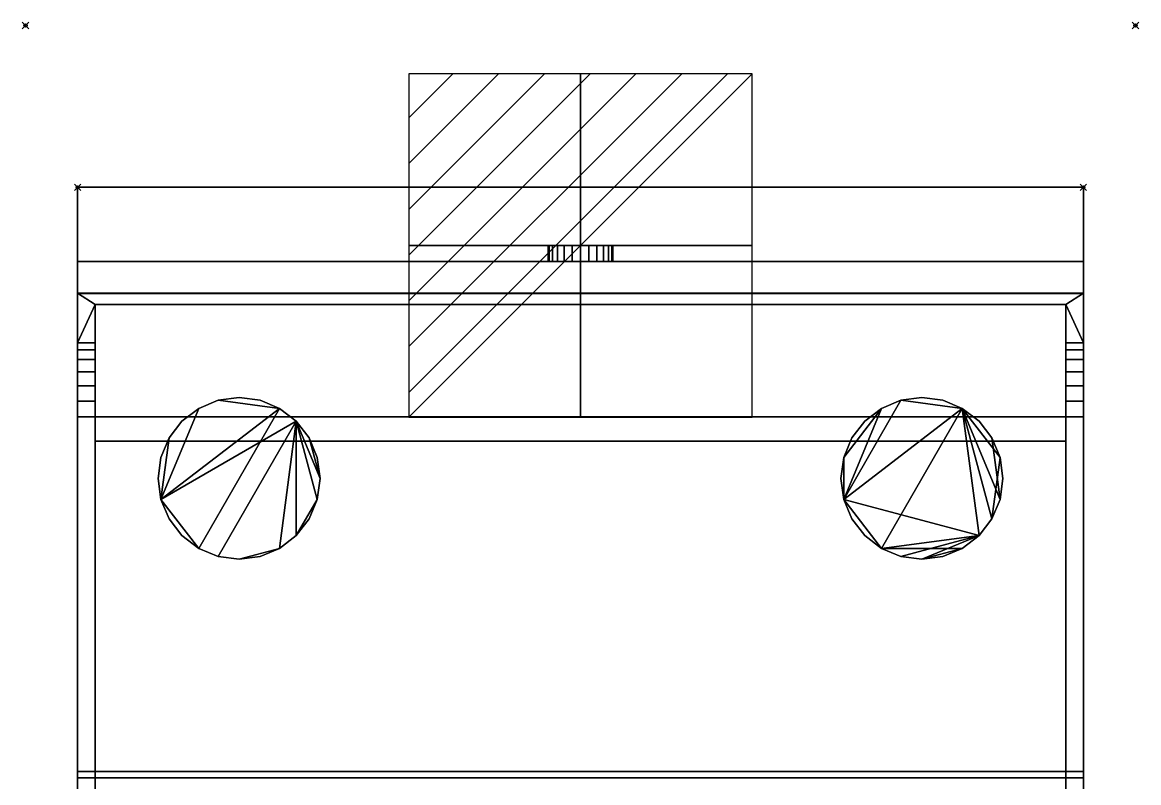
# Model space of a CAD drawing. Extents: x -1 to 344, y -669 to 1.
# Drawn here: x -1 to 344, y -234 to 1 of the extents above; entities that cross this region are included whole.
import ezdxf

# ---------------------------------------------------------------- set-up
doc = ezdxf.new("R2010")
doc.units = 0
doc.header["$PDMODE"] = 35
for name, color, linetype in [('IQ_200_2D', 1, 'Continuous'), ('IQ_200_3D', 1, 'Continuous'), ('IQ_204_2D', 7, 'Continuous'), ('IQ_BLACK_3D', 250, 'Continuous'), ('IQ_CON_ELECTRICITY_INT', 7, 'Continuous'), ('IQ_INS_3D', 3, 'Continuous')]:
    doc.layers.add(name, color=color, linetype=linetype)

# ---------------------------------------------------------------- blocks, each defined once
blk = doc.blocks.new('*X3')
at = {"color": 0}
for p, q in [((286.774344, 2204.447934), (296.618251, 2214.291842)), ((286.774344, 2205.862148), (295.204037, 2214.291842)), ((286.774344, 2207.276361), (293.789824, 2214.291842)), ((286.774344, 2208.690575), (292.37561, 2214.291842)), ((286.774344, 2210.104788), (290.961397, 2214.291842)), ((286.774344, 2211.519002), (289.547183, 2214.291842)), ((286.774344, 2212.933216), (288.13297, 2214.291842))]:
    blk.add_line(p, q, dxfattribs=at)
blk = doc.blocks.new('ELECTRICITY')
for p, q in [((2.121, 2.121), (-2.121, 2.121)), ((-2.121, 2.121), (-2.121, -2.121)), ((-2.121, -2.121), (2.121, 2.121)), ((2.121, -2.121), (2.121, 2.121)), ((-2.121, -2.121), (2.121, -2.121))]:
    blk.add_line(p, q)
at = {"extrusion": (-1, 0, 0)}
for p, q in [((0, -2.121, 2.121), (0, 2.121, 2.121)), ((0, 2.121, -2.121), (0, -2.121, -2.121)), ((0, 2.121, 2.121), (0, 2.121, -2.121)), ((0, 2.121, -2.121), (0, -2.121, 2.121)), ((0, -2.121, -2.121), (0, -2.121, 2.121))]:
    blk.add_line(p, q, dxfattribs=at)
at = {"extrusion": (0, -1, 0)}
for p, q in [((2.121, 0, 2.121), (-2.121, 0, 2.121)), ((-2.121, 0, -2.121), (2.121, 0, -2.121)), ((-2.121, 0, 2.121), (-2.121, 0, -2.121)), ((-2.121, 0, -2.121), (2.121, 0, 2.121)), ((2.121, 0, -2.121), (2.121, 0, 2.121))]:
    blk.add_line(p, q, dxfattribs=at)
at = {"xscale": 0.4000000000000909, "yscale": 0.4000000000000909, "zscale": 0.4000000000000909}
blk.add_blockref('*X3', (-116.831, -883.595), dxfattribs=at)
at = {"extrusion": (-1, 0, 0), "xscale": 0.3999999999999773, "yscale": 0.3999999999999773, "zscale": 0.3999999999999773}
blk.add_blockref('*X3', (-116.831, -883.595), dxfattribs=at)
at = {"extrusion": (0, -1, 0), "xscale": 0.4000000000000909, "yscale": 0.4000000000000909, "zscale": 0.4000000000000909}
blk.add_blockref('*X3', (-116.831, -883.595), dxfattribs=at)

msp = doc.modelspace()

# ---------------------------------------------------------------- linework, layer by layer
at = {"layer": 'IQ_200_2D', "transparency": 33554582}
for p, q in [((16.1, -50), (16.1, -576.82)), ((16.1, -50), (326.9, -50)), ((326.9, -576.82), (326.9, -50))]:
    msp.add_line(p, q, dxfattribs=at)
at = {"layer": 'IQ_204_2D', "transparency": 33554582}
for p, q in [((16.1, -82.86), (326.9, -82.86)), ((21.5, -86.25), (321.5, -86.25)), ((21.5, -86.25), (21.5, -576.82)), ((321.5, -576.82), (321.5, -86.25)), ((21.5, -120.92), (321.5, -120.92)), ((321.5, -128.51), (21.5, -128.51))]:
    msp.add_line(p, q, dxfattribs=at)
at = {"layer": 'IQ_INS_3D', "transparency": 33554582}
for p in [(0, 0), (343, 0), (16.1, -50), (326.9, -50)]:
    msp.add_point(p, dxfattribs=at)

# ---------------------------------------------------------------- block references
at = {"layer": 'IQ_CON_ELECTRICITY_INT', "xscale": 25, "yscale": 25, "zscale": 25}
msp.add_blockref('ELECTRICITY', (171.5, -67.98), dxfattribs=at)

# ---------------------------------------------------------------- meshes
at = {"layer": 'IQ_200_3D', "transparency": 33554582}
mesh = msp.add_polyface(dxfattribs=at)
corners = [(16.1, -82.83, 1350.2), (16.1, -49.98, 1038.43), (16.1, -232.48, 924.5), (16.1, -445.29, 997.68), (16.1, -445.29, 1225.6)]
mesh.append_faces([[corners[k] for k in face] for face in [(1, 4, 0)]], dxfattribs={"vtx0": -1})
mesh.append_faces([[corners[k] for k in face] for face in [(2, 3, 4, 1)]], dxfattribs={"vtx2": -1})
mesh = msp.add_polyface(dxfattribs=at)
corners = [(326.9, -49.98, 1038.43), (16.1, -49.98, 1038.43), (16.1, -82.83, 1350.2), (326.9, -82.83, 1350.2)]
mesh.append_faces([[corners[k] for k in face] for face in [(0, 1, 2, 3)]])
mesh = msp.add_polyface(dxfattribs=at)
corners = [(326.9, -232.48, 924.5), (16.1, -232.48, 924.5), (16.1, -49.98, 1038.43), (326.9, -49.98, 1038.43)]
mesh.append_faces([[corners[k] for k in face] for face in [(0, 1, 2, 3)]])
mesh = msp.add_polyface(dxfattribs=at)
corners = [(326.9, -82.83, 1350.2), (326.9, -445.29, 1225.6), (326.9, -445.29, 997.68), (326.9, -232.48, 924.5), (326.9, -49.98, 1038.43)]
mesh.append_faces([[corners[k] for k in face] for face in [(4, 0, 1)]], dxfattribs={"vtx2": -1})
mesh.append_faces([[corners[k] for k in face] for face in [(1, 2, 3, 4)]], dxfattribs={"vtx3": -1})
mesh = msp.add_polyface(dxfattribs=at)
corners = [(171.5, -67.98, 950), (168.91, -67.98, 950.34), (166.5, -67.98, 951.34), (164.43, -67.98, 952.93), (162.84, -67.98, 955), (161.84, -67.98, 957.41), (161.5, -67.98, 960), (161.84, -67.98, 962.59), (162.84, -67.98, 965), (164.43, -67.98, 967.07), (166.5, -67.98, 968.66), (168.91, -67.98, 969.66), (171.5, -67.98, 970), (174.09, -67.98, 969.66), (176.5, -67.98, 968.66), (178.57, -67.98, 967.07), (180.16, -67.98, 965), (181.16, -67.98, 962.59), (181.5, -67.98, 960), (181.16, -67.98, 957.41), (180.16, -67.98, 955), (178.57, -67.98, 952.93), (176.5, -67.98, 951.34), (174.09, -67.98, 950.34)]
mesh.append_faces([[corners[k] for k in face] for face in [(4, 2, 3), (23, 21, 22)]], dxfattribs={"vtx0": -1})
mesh.append_faces([[corners[k] for k in face] for face in [(16, 9, 14, 15)]], dxfattribs={"vtx0": -1, "vtx1": -1})
mesh.append_faces([[corners[k] for k in face] for face in [(9, 21, 2, 6)]], dxfattribs={"vtx0": -1, "vtx1": -1, "vtx2": -1, "vtx3": -1})
mesh.append_faces([[corners[k] for k in face] for face in [(9, 12, 13, 14)]], dxfattribs={"vtx0": -1, "vtx3": -1})
mesh.append_faces([[corners[k] for k in face] for face in [(11, 12, 9, 10), (19, 20, 18)]], dxfattribs={"vtx1": -1})
mesh.append_faces([[corners[k] for k in face] for face in [(1, 2, 21, 23), (16, 17, 21, 9)]], dxfattribs={"vtx1": -1, "vtx2": -1, "vtx3": -1})
mesh.append_faces([[corners[k] for k in face] for face in [(17, 18, 20, 21)]], dxfattribs={"vtx1": -1, "vtx3": -1})
mesh.append_faces([[corners[k] for k in face] for face in [(7, 8, 9, 6), (23, 0, 1)]], dxfattribs={"vtx2": -1})
mesh.append_faces([[corners[k] for k in face] for face in [(4, 5, 6, 2)]], dxfattribs={"vtx2": -1, "vtx3": -1})
mesh = msp.add_polyface(dxfattribs=at)
corners = [(171.5, -67.98, 970), (168.91, -67.98, 969.66), (166.5, -67.98, 968.66), (164.43, -67.98, 967.07), (162.84, -67.98, 965), (161.84, -67.98, 962.59), (161.5, -67.98, 960), (161.84, -67.98, 957.41), (162.84, -67.98, 955), (164.43, -67.98, 952.93), (166.5, -67.98, 951.34), (168.91, -67.98, 950.34), (171.5, -67.98, 950), (171.5, -72.9, 950), (168.91, -72.9, 950.34), (166.5, -72.9, 951.34), (164.43, -72.9, 952.93), (162.84, -72.9, 955), (161.84, -72.9, 957.41), (161.5, -72.9, 960), (161.84, -72.9, 962.59), (162.84, -72.9, 965), (164.43, -72.9, 967.07), (166.5, -72.9, 968.66), (168.91, -72.9, 969.66), (171.5, -72.9, 970)]
mesh.append_faces([[corners[k] for k in face] for face in [(13, 14, 11, 12), (0, 1, 24, 25)]], dxfattribs={"vtx1": -1})
mesh.append_faces([[corners[k] for k in face] for face in [(14, 15, 10, 11), (16, 17, 8, 9), (15, 16, 9, 10), (17, 18, 7, 8), (6, 7, 18, 19), (19, 20, 5, 6), (20, 21, 4, 5), (22, 23, 2, 3), (21, 22, 3, 4), (23, 24, 1, 2)]], dxfattribs={"vtx1": -1, "vtx3": -1})
mesh = msp.add_polyface(dxfattribs=at)
corners = [(171.5, -67.98, 950), (174.09, -67.98, 950.34), (176.5, -67.98, 951.34), (178.57, -67.98, 952.93), (180.16, -67.98, 955), (181.16, -67.98, 957.41), (181.5, -67.98, 960), (181.16, -67.98, 962.59), (180.16, -67.98, 965), (178.57, -67.98, 967.07), (176.5, -67.98, 968.66), (174.09, -67.98, 969.66), (171.5, -67.98, 970), (171.5, -72.9, 970), (174.09, -72.9, 969.66), (176.5, -72.9, 968.66), (178.57, -72.9, 967.07), (180.16, -72.9, 965), (181.16, -72.9, 962.59), (181.5, -72.9, 960), (181.16, -72.9, 957.41), (180.16, -72.9, 955), (178.57, -72.9, 952.93), (176.5, -72.9, 951.34), (174.09, -72.9, 950.34), (171.5, -72.9, 950)]
mesh.append_faces([[corners[k] for k in face] for face in [(13, 14, 11, 12), (0, 1, 24, 25)]], dxfattribs={"vtx1": -1})
mesh.append_faces([[corners[k] for k in face] for face in [(14, 15, 10, 11), (16, 17, 8, 9), (15, 16, 9, 10), (17, 18, 7, 8), (6, 7, 18, 19), (19, 20, 5, 6), (20, 21, 4, 5), (22, 23, 2, 3), (21, 22, 3, 4), (23, 24, 1, 2)]], dxfattribs={"vtx1": -1, "vtx3": -1})
mesh = msp.add_polyface(dxfattribs=at)
corners = [(16.1, -230.59, 924.5), (326.9, -230.59, 924.5), (326.9, -72.9, 1022.89), (16.1, -72.9, 1022.89)]
mesh.append_faces([[corners[k] for k in face] for face in [(0, 1, 2, 3)]])
mesh = msp.add_polyface(dxfattribs=at)
corners = [(171.5, -72.9, 950), (174.09, -72.9, 950.34), (176.5, -72.9, 951.34), (178.57, -72.9, 952.93), (180.16, -72.9, 955), (181.16, -72.9, 957.41), (181.5, -72.9, 960), (181.16, -72.9, 962.59), (180.16, -72.9, 965), (178.57, -72.9, 967.07), (176.5, -72.9, 968.66), (174.09, -72.9, 969.66), (171.5, -72.9, 970), (168.91, -72.9, 969.66), (166.5, -72.9, 968.66), (164.43, -72.9, 967.07), (162.84, -72.9, 965), (161.84, -72.9, 962.59), (161.5, -72.9, 960), (161.84, -72.9, 957.41), (162.84, -72.9, 955), (164.43, -72.9, 952.93), (166.5, -72.9, 951.34), (168.91, -72.9, 950.34)]
mesh.append_faces([[corners[k] for k in face] for face in [(15, 12, 13, 14), (22, 20, 21)]], dxfattribs={"vtx0": -1})
mesh.append_faces([[corners[k] for k in face] for face in [(15, 18, 22)]], dxfattribs={"vtx0": -1, "vtx1": -1, "vtx2": -1})
mesh.append_faces([[corners[k] for k in face] for face in [(3, 15, 22, 23)]], dxfattribs={"vtx0": -1, "vtx1": -1, "vtx3": -1})
mesh.append_faces([[corners[k] for k in face] for face in [(7, 3, 4)]], dxfattribs={"vtx0": -1, "vtx2": -1})
mesh.append_faces([[corners[k] for k in face] for face in [(3, 7, 8, 15)]], dxfattribs={"vtx0": -1, "vtx2": -1, "vtx3": -1})
mesh.append_faces([[corners[k] for k in face] for face in [(15, 10, 11, 12)]], dxfattribs={"vtx0": -1, "vtx3": -1})
mesh.append_faces([[corners[k] for k in face] for face in [(6, 7, 4, 5), (0, 1, 23)]], dxfattribs={"vtx1": -1})
mesh.append_faces([[corners[k] for k in face] for face in [(8, 9, 10, 15), (1, 2, 3, 23), (18, 19, 20, 22)]], dxfattribs={"vtx2": -1, "vtx3": -1})
mesh.append_faces([[corners[k] for k in face] for face in [(15, 16, 17, 18)]], dxfattribs={"vtx3": -1})
mesh = msp.add_polyface(dxfattribs=at)
corners = [(16.1, -576.8, 1361.02), (16.1, -120.9, 1407.88), (16.1, -116.07, 1407.85), (16.1, -111.36, 1406.75), (16.1, -107, 1404.65), (16.1, -103.22, 1401.65), (16.1, -100.18, 1397.88), (16.1, -98.04, 1393.55), (16.1, -82.7, 1351.3), (16.1, -444.59, 1226.9), (16.1, -600.12, 1226.9)]
mesh.append_faces([[corners[k] for k in face] for face in [(2, 7, 1)]], dxfattribs={"vtx0": -1, "vtx1": -1})
mesh.append_faces([[corners[k] for k in face] for face in [(1, 7, 8, 9), (7, 2, 3, 4)]], dxfattribs={"vtx0": -1, "vtx3": -1})
mesh.append_faces([[corners[k] for k in face] for face in [(5, 6, 7, 4)]], dxfattribs={"vtx2": -1})
mesh.append_faces([[corners[k] for k in face] for face in [(9, 10, 0, 1)]], dxfattribs={"vtx3": -1})
mesh = msp.add_polyface(dxfattribs=at)
corners = [(326.9, -444.59, 1226.9), (16.1, -444.59, 1226.9), (16.1, -82.7, 1351.3), (326.9, -82.7, 1351.3)]
mesh.append_faces([[corners[k] for k in face] for face in [(0, 1, 2, 3)]])
mesh = msp.add_polyface(dxfattribs=at)
corners = [(326.9, -98.04, 1393.55), (326.9, -82.7, 1351.3), (16.1, -82.7, 1351.3), (16.1, -98.04, 1393.55), (21.5, -98.04, 1393.55), (21.5, -86.23, 1361.02), (321.5, -86.23, 1361.02), (321.5, -98.04, 1393.55)]
mesh.append_faces([[corners[k] for k in face] for face in [(1, 6, 0)]], dxfattribs={"vtx0": -1, "vtx1": -1})
mesh.append_faces([[corners[k] for k in face] for face in [(6, 1, 2, 5), (5, 2, 3)]], dxfattribs={"vtx0": -1, "vtx2": -1})
mesh.append_faces([[corners[k] for k in face] for face in [(7, 0, 6)]], dxfattribs={"vtx1": -1})
mesh.append_faces([[corners[k] for k in face] for face in [(3, 4, 5)]], dxfattribs={"vtx2": -1})
mesh = msp.add_polyface(dxfattribs=at)
corners = [(326.9, -576.8, 1361.02), (326.9, -600.12, 1226.9), (326.9, -444.59, 1226.9), (326.9, -82.7, 1351.3), (326.9, -98.04, 1393.55), (326.9, -100.18, 1397.88), (326.9, -103.22, 1401.65), (326.9, -107, 1404.65), (326.9, -111.36, 1406.75), (326.9, -116.07, 1407.85), (326.9, -120.9, 1407.88)]
mesh.append_faces([[corners[k] for k in face] for face in [(4, 6, 9, 10)]], dxfattribs={"vtx0": -1, "vtx1": -1, "vtx3": -1})
mesh.append_faces([[corners[k] for k in face] for face in [(10, 2, 3, 4)]], dxfattribs={"vtx0": -1, "vtx3": -1})
mesh.append_faces([[corners[k] for k in face] for face in [(7, 8, 9, 6), (0, 1, 2, 10), (4, 5, 6)]], dxfattribs={"vtx2": -1})
mesh = msp.add_polyface(dxfattribs=at)
corners = [(326.9, -82.83, 1350.2), (16.1, -82.83, 1350.2), (16.1, -445.29, 1225.6), (326.9, -445.29, 1225.6)]
mesh.append_faces([[corners[k] for k in face] for face in [(0, 1, 2, 3)]])
mesh = msp.add_polyface(dxfattribs=at)
corners = [(21.5, -128.49, 1404.28), (21.5, -120.9, 1404.28), (21.5, -120.9, 1361.02), (21.5, -86.23, 1361.02), (21.5, -98.04, 1393.55), (21.5, -100.18, 1397.88), (21.5, -103.22, 1401.65), (21.5, -107, 1404.65), (21.5, -111.36, 1406.75), (21.5, -116.07, 1407.85), (21.5, -120.9, 1407.88), (21.5, -576.8, 1361.02), (21.5, -128.49, 1361.02)]
mesh.append_faces([[corners[k] for k in face] for face in [(0, 11, 12)]], dxfattribs={"vtx0": -1})
mesh.append_faces([[corners[k] for k in face] for face in [(9, 1, 8), (11, 0, 10)]], dxfattribs={"vtx0": -1, "vtx1": -1})
mesh.append_faces([[corners[k] for k in face] for face in [(1, 9, 10, 0)]], dxfattribs={"vtx0": -1, "vtx2": -1})
mesh.append_faces([[corners[k] for k in face] for face in [(1, 6, 7, 8)]], dxfattribs={"vtx0": -1, "vtx3": -1})
mesh.append_faces([[corners[k] for k in face] for face in [(5, 6, 1, 4)]], dxfattribs={"vtx1": -1, "vtx2": -1})
mesh.append_faces([[corners[k] for k in face] for face in [(2, 3, 4, 1)]], dxfattribs={"vtx2": -1})
mesh = msp.add_polyface(dxfattribs=at)
corners = [(321.5, -86.23, 1361.02), (21.5, -86.23, 1361.02), (21.5, -120.9, 1361.02), (321.5, -120.9, 1361.02)]
mesh.append_faces([[corners[k] for k in face] for face in [(0, 1, 2, 3)]])
mesh = msp.add_polyface(dxfattribs=at)
corners = [(321.5, -128.49, 1404.28), (321.5, -128.49, 1361.02), (321.5, -576.8, 1361.02), (321.5, -120.9, 1407.88), (321.5, -116.07, 1407.85), (321.5, -111.36, 1406.75), (321.5, -107, 1404.65), (321.5, -103.22, 1401.65), (321.5, -100.18, 1397.88), (321.5, -98.04, 1393.55), (321.5, -86.23, 1361.02), (321.5, -120.9, 1361.02), (321.5, -120.9, 1404.28)]
mesh.append_faces([[corners[k] for k in face] for face in [(9, 11, 12, 8)]], dxfattribs={"vtx0": -1, "vtx2": -1})
mesh.append_faces([[corners[k] for k in face] for face in [(12, 4, 5, 6)]], dxfattribs={"vtx0": -1, "vtx3": -1})
mesh.append_faces([[corners[k] for k in face] for face in [(10, 11, 9)]], dxfattribs={"vtx1": -1})
mesh.append_faces([[corners[k] for k in face] for face in [(2, 3, 0), (7, 8, 12, 6)]], dxfattribs={"vtx1": -1, "vtx2": -1})
mesh.append_faces([[corners[k] for k in face] for face in [(12, 0, 3, 4)]], dxfattribs={"vtx1": -1, "vtx3": -1})
mesh.append_faces([[corners[k] for k in face] for face in [(0, 1, 2)]], dxfattribs={"vtx2": -1})
mesh = msp.add_polyface(dxfattribs=at)
corners = [(326.9, -120.9, 1407.88), (326.9, -116.07, 1407.85), (326.9, -111.36, 1406.75), (326.9, -107, 1404.65), (326.9, -103.22, 1401.65), (326.9, -100.18, 1397.88), (326.9, -98.04, 1393.55), (321.5, -98.04, 1393.55), (321.5, -100.18, 1397.88), (321.5, -103.22, 1401.65), (321.5, -107, 1404.65), (321.5, -111.36, 1406.75), (321.5, -116.07, 1407.85), (321.5, -120.9, 1407.88), (16.1, -98.04, 1393.55), (16.1, -100.18, 1397.88), (16.1, -103.22, 1401.65), (16.1, -107, 1404.65), (16.1, -111.36, 1406.75), (16.1, -116.07, 1407.85), (16.1, -120.9, 1407.88), (21.5, -120.9, 1407.88), (21.5, -116.07, 1407.85), (21.5, -111.36, 1406.75), (21.5, -107, 1404.65), (21.5, -103.22, 1401.65), (21.5, -100.18, 1397.88), (21.5, -98.04, 1393.55)]
mesh.append_faces([[corners[k] for k in face] for face in [(22, 19, 20, 21)]], dxfattribs={"vtx0": -1})
mesh.append_faces([[corners[k] for k in face] for face in [(26, 15, 16, 25), (17, 24, 25, 16), (23, 18, 19, 22), (18, 23, 24, 17)]], dxfattribs={"vtx0": -1, "vtx2": -1})
mesh.append_faces([[corners[k] for k in face] for face in [(7, 8, 5, 6)]], dxfattribs={"vtx1": -1})
mesh.append_faces([[corners[k] for k in face] for face in [(8, 9, 4, 5), (3, 4, 9, 10), (11, 12, 1, 2), (2, 3, 10, 11)]], dxfattribs={"vtx1": -1, "vtx3": -1})
mesh.append_faces([[corners[k] for k in face] for face in [(27, 14, 15, 26)]], dxfattribs={"vtx2": -1})
mesh.append_faces([[corners[k] for k in face] for face in [(12, 13, 0, 1)]], dxfattribs={"vtx3": -1})
mesh = msp.add_polyface(dxfattribs=at)
corners = [(326.9, -576.8, 1361.02), (326.9, -120.9, 1407.88), (321.5, -120.9, 1407.88), (321.5, -576.8, 1361.02), (16.1, -120.9, 1407.88), (16.1, -576.8, 1361.02), (21.5, -576.8, 1361.02), (21.5, -120.9, 1407.88)]
mesh.append_faces([[corners[k] for k in face] for face in [(0, 1, 2, 3), (6, 7, 4, 5)]])
mesh = msp.add_polyface(dxfattribs=at)
corners = [(321.5, -120.9, 1361.02), (21.5, -120.9, 1361.02), (21.5, -120.9, 1404.28), (321.5, -120.9, 1404.28)]
mesh.append_faces([[corners[k] for k in face] for face in [(0, 1, 2, 3)]])
mesh = msp.add_polyface(dxfattribs=at)
corners = [(321.5, -120.9, 1404.28), (21.5, -120.9, 1404.28), (21.5, -128.49, 1404.28), (321.5, -128.49, 1404.28)]
mesh.append_faces([[corners[k] for k in face] for face in [(0, 1, 2, 3)]])
mesh = msp.add_polyface(dxfattribs=at)
corners = [(321.5, -128.49, 1361.02), (21.5, -128.49, 1361.02), (21.5, -576.8, 1361.02), (321.5, -576.8, 1361.02)]
mesh.append_faces([[corners[k] for k in face] for face in [(0, 1, 2, 3)]])
mesh = msp.add_polyface(dxfattribs=at)
corners = [(321.5, -128.49, 1404.28), (21.5, -128.49, 1404.28), (21.5, -128.49, 1361.02), (321.5, -128.49, 1361.02)]
mesh.append_faces([[corners[k] for k in face] for face in [(0, 1, 2, 3)]])
mesh = msp.add_polyface(dxfattribs=at)
corners = [(326.9, -445.29, 997.68), (16.1, -445.29, 997.68), (16.1, -232.48, 924.5), (326.9, -232.48, 924.5)]
mesh.append_faces([[corners[k] for k in face] for face in [(0, 1, 2, 3)]])
at = {"layer": 'IQ_BLACK_3D', "transparency": 33554582}
mesh = msp.add_polyface(dxfattribs=at)
corners = [(16.1, -230.59, 924.5), (16.1, -72.9, 1022.89), (16.1, -72.9, 924.5), (16.1, -591.75, 924.5), (16.1, -611.97, 983.75), (16.1, -612.47, 986.06), (16.1, -612.4, 988.43), (16.1, -611.78, 990.72), (16.1, -610.64, 992.8), (16.1, -609.05, 994.55), (16.1, -607.08, 995.87), (16.1, -604.86, 996.7), (16.1, -602.51, 996.98), (16.1, -446.32, 996.98), (16.1, -235.55, 924.5)]
mesh.append_faces([[corners[k] for k in face] for face in [(2, 0, 1)]])
mesh.append_faces([[corners[k] for k in face] for face in [(12, 10, 11)]], dxfattribs={"vtx0": -1})
mesh.append_faces([[corners[k] for k in face] for face in [(7, 10, 5, 6), (5, 10, 4)]], dxfattribs={"vtx0": -1, "vtx1": -1})
mesh.append_faces([[corners[k] for k in face] for face in [(12, 3, 4, 10)]], dxfattribs={"vtx0": -1, "vtx2": -1, "vtx3": -1})
mesh.append_faces([[corners[k] for k in face] for face in [(13, 14, 3, 12)]], dxfattribs={"vtx2": -1})
mesh.append_faces([[corners[k] for k in face] for face in [(7, 8, 9, 10)]], dxfattribs={"vtx3": -1})
mesh = msp.add_polyface(dxfattribs=at)
corners = [(16.1, -72.9, 924.5), (326.9, -72.9, 924.5), (326.9, -230.59, 924.5), (16.1, -230.59, 924.5)]
mesh.append_faces([[corners[k] for k in face] for face in [(0, 1, 2, 3)]])
mesh = msp.add_polyface(dxfattribs=at)
corners = [(16.1, -72.9, 1022.89), (326.9, -72.9, 1022.89), (326.9, -72.9, 924.5), (16.1, -72.9, 924.5)]
mesh.append_faces([[corners[k] for k in face] for face in [(0, 1, 2, 3)]])
mesh = msp.add_polyface(dxfattribs=at)
corners = [(326.9, -230.59, 924.5), (326.9, -72.9, 924.5), (326.9, -72.9, 1022.89), (326.9, -591.75, 924.5), (326.9, -235.55, 924.5), (326.9, -446.32, 996.98), (326.9, -602.51, 996.98), (326.9, -604.86, 996.7), (326.9, -607.08, 995.87), (326.9, -609.05, 994.55), (326.9, -610.64, 992.8), (326.9, -611.78, 990.72), (326.9, -612.4, 988.43), (326.9, -612.47, 986.06), (326.9, -611.97, 983.75)]
mesh.append_faces([[corners[k] for k in face] for face in [(2, 0, 1)]])
mesh.append_faces([[corners[k] for k in face] for face in [(13, 11, 12)]], dxfattribs={"vtx0": -1})
mesh.append_faces([[corners[k] for k in face] for face in [(5, 6, 3, 4), (10, 11, 9)]], dxfattribs={"vtx1": -1})
mesh.append_faces([[corners[k] for k in face] for face in [(14, 3, 6, 13)]], dxfattribs={"vtx1": -1, "vtx2": -1})
mesh.append_faces([[corners[k] for k in face] for face in [(8, 9, 11, 13)]], dxfattribs={"vtx1": -1, "vtx2": -1, "vtx3": -1})
mesh.append_faces([[corners[k] for k in face] for face in [(6, 7, 8, 13)]], dxfattribs={"vtx2": -1, "vtx3": -1})
mesh = msp.add_polyface(dxfattribs=at)
corners = [(91, -139.98, 924.5), (90.15, -133.51, 924.5), (87.65, -127.48, 924.5), (83.68, -122.3, 924.5), (78.5, -118.33, 924.5), (72.47, -115.83, 924.5), (66, -114.98, 924.5), (59.53, -115.83, 924.5), (53.5, -118.33, 924.5), (48.32, -122.3, 924.5), (44.35, -127.48, 924.5), (41.85, -133.51, 924.5), (41, -139.98, 924.5), (41.85, -146.45, 924.5), (44.35, -152.48, 924.5), (48.32, -157.66, 924.5), (53.5, -161.63, 924.5), (59.53, -164.13, 924.5), (66, -164.98, 924.5), (72.47, -164.13, 924.5), (78.5, -161.63, 924.5), (83.68, -157.66, 924.5), (87.65, -152.48, 924.5), (90.15, -146.45, 924.5), (302, -139.98, 924.5), (301.15, -133.51, 924.5), (298.65, -127.48, 924.5), (294.68, -122.3, 924.5), (289.5, -118.33, 924.5), (283.47, -115.83, 924.5), (277, -114.98, 924.5), (270.53, -115.83, 924.5), (264.5, -118.33, 924.5), (259.32, -122.3, 924.5), (255.35, -127.48, 924.5), (252.85, -133.51, 924.5), (252, -139.98, 924.5), (252.85, -146.45, 924.5), (255.35, -152.48, 924.5), (259.32, -157.66, 924.5), (264.5, -161.63, 924.5), (270.53, -164.13, 924.5), (277, -164.98, 924.5), (283.47, -164.13, 924.5), (289.5, -161.63, 924.5), (294.68, -157.66, 924.5), (298.65, -152.48, 924.5), (301.15, -146.45, 924.5), (91, -480.98, 924.5), (90.15, -474.51, 924.5), (87.65, -468.48, 924.5), (83.68, -463.3, 924.5), (78.5, -459.33, 924.5), (72.47, -456.83, 924.5), (66, -455.98, 924.5), (59.53, -456.83, 924.5), (53.5, -459.33, 924.5), (48.32, -463.3, 924.5), (44.35, -468.48, 924.5), (41.85, -474.51, 924.5), (41, -480.98, 924.5), (41.85, -487.45, 924.5), (44.35, -493.48, 924.5), (48.32, -498.66, 924.5), (53.5, -502.63, 924.5), (59.53, -505.13, 924.5), (66, -505.98, 924.5), (72.47, -505.13, 924.5), (78.5, -502.63, 924.5), (83.68, -498.66, 924.5), (87.65, -493.48, 924.5), (90.15, -487.45, 924.5), (302, -480.98, 924.5), (301.15, -474.51, 924.5), (298.65, -468.48, 924.5), (294.68, -463.3, 924.5), (289.5, -459.33, 924.5), (283.47, -456.83, 924.5), (277, -455.98, 924.5), (270.53, -456.83, 924.5), (264.5, -459.33, 924.5), (259.32, -463.3, 924.5), (255.35, -468.48, 924.5), (252.85, -474.51, 924.5), (252, -480.98, 924.5), (252.85, -487.45, 924.5), (255.35, -493.48, 924.5), (259.32, -498.66, 924.5), (264.5, -502.63, 924.5), (270.53, -505.13, 924.5), (277, -505.98, 924.5), (283.47, -505.13, 924.5), (289.5, -502.63, 924.5), (294.68, -498.66, 924.5), (298.65, -493.48, 924.5), (301.15, -487.45, 924.5)]
mesh.append_faces([[corners[k] for k in face] for face in [(16, 13, 14, 15), (35, 32, 33, 34), (54, 52, 53), (68, 65, 66, 67), (83, 80, 81, 82), (78, 76, 77), (88, 86, 87), (92, 89, 90, 91)]], dxfattribs={"vtx0": -1})
mesh.append_faces([[corners[k] for k in face] for face in [(0, 3, 23), (37, 32, 35, 36), (52, 56, 51), (85, 80, 83, 84)]], dxfattribs={"vtx0": -1, "vtx1": -1})
mesh.append_faces([[corners[k] for k in face] for face in [(13, 16, 4), (28, 37, 45), (86, 76, 80, 85), (89, 92, 86, 88)]], dxfattribs={"vtx0": -1, "vtx1": -1, "vtx2": -1})
mesh.append_faces([[corners[k] for k in face] for face in [(68, 51, 62, 65)]], dxfattribs={"vtx0": -1, "vtx1": -1, "vtx2": -1, "vtx3": -1})
mesh.append_faces([[corners[k] for k in face] for face in [(13, 4, 7, 8), (20, 3, 17, 18), (61, 51, 56, 57)]], dxfattribs={"vtx0": -1, "vtx1": -1, "vtx3": -1})
mesh.append_faces([[corners[k] for k in face] for face in [(45, 41, 42), (51, 61, 62)]], dxfattribs={"vtx0": -1, "vtx2": -1})
mesh.append_faces([[corners[k] for k in face] for face in [(92, 75, 76, 86)]], dxfattribs={"vtx0": -1, "vtx2": -1, "vtx3": -1})
mesh.append_faces([[corners[k] for k in face] for face in [(19, 20, 18)]], dxfattribs={"vtx1": -1})
mesh.append_faces([[corners[k] for k in face] for face in [(9, 10, 13, 8), (20, 21, 3), (58, 59, 61, 57)]], dxfattribs={"vtx1": -1, "vtx2": -1})
mesh.append_faces([[corners[k] for k in face] for face in [(31, 32, 37, 28), (40, 41, 45, 37), (71, 48, 51, 68), (95, 72, 75, 92)]], dxfattribs={"vtx1": -1, "vtx2": -1, "vtx3": -1})
mesh.append_faces([[corners[k] for k in face] for face in [(3, 4, 16, 17)]], dxfattribs={"vtx1": -1, "vtx3": -1})
mesh.append_faces([[corners[k] for k in face] for face in [(5, 6, 7, 4), (24, 25, 26, 47), (43, 44, 45, 42), (49, 50, 51, 48), (59, 60, 61), (69, 70, 71, 68), (93, 94, 95, 92)]], dxfattribs={"vtx2": -1})
mesh.append_faces([[corners[k] for k in face] for face in [(21, 22, 23, 3), (26, 27, 28, 47), (45, 46, 47, 28), (54, 55, 56, 52), (78, 79, 80, 76)]], dxfattribs={"vtx2": -1, "vtx3": -1})
mesh.append_faces([[corners[k] for k in face] for face in [(10, 11, 12, 13), (0, 1, 2, 3), (28, 29, 30, 31), (37, 38, 39, 40), (62, 63, 64, 65), (72, 73, 74, 75)]], dxfattribs={"vtx3": -1})
mesh = msp.add_polyface(dxfattribs=at)
corners = [(91, -139.98, 900), (90.15, -146.45, 900), (87.65, -152.48, 900), (83.68, -157.66, 900), (78.5, -161.63, 900), (72.47, -164.13, 900), (66, -164.98, 900), (59.53, -164.13, 900), (53.5, -161.63, 900), (48.32, -157.66, 900), (44.35, -152.48, 900), (41.85, -146.45, 900), (41, -139.98, 900), (41.85, -133.51, 900), (44.35, -127.48, 900), (48.32, -122.3, 900), (53.5, -118.33, 900), (59.53, -115.83, 900), (66, -114.98, 900), (72.47, -115.83, 900), (78.5, -118.33, 900), (83.68, -122.3, 900), (87.65, -127.48, 900), (90.15, -133.51, 900), (302, -139.98, 900), (301.15, -146.45, 900), (298.65, -152.48, 900), (294.68, -157.66, 900), (289.5, -161.63, 900), (283.47, -164.13, 900), (277, -164.98, 900), (270.53, -164.13, 900), (264.5, -161.63, 900), (259.32, -157.66, 900), (255.35, -152.48, 900), (252.85, -146.45, 900), (252, -139.98, 900), (252.85, -133.51, 900), (255.35, -127.48, 900), (259.32, -122.3, 900), (264.5, -118.33, 900), (270.53, -115.83, 900), (277, -114.98, 900), (283.47, -115.83, 900), (289.5, -118.33, 900), (294.68, -122.3, 900), (298.65, -127.48, 900), (301.15, -133.51, 900), (91, -480.98, 900), (90.15, -487.45, 900), (87.65, -493.48, 900), (83.68, -498.66, 900), (78.5, -502.63, 900), (72.47, -505.13, 900), (66, -505.98, 900), (59.53, -505.13, 900), (53.5, -502.63, 900), (48.32, -498.66, 900), (44.35, -493.48, 900), (41.85, -487.45, 900), (41, -480.98, 900), (41.85, -474.51, 900), (44.35, -468.48, 900), (48.32, -463.3, 900), (53.5, -459.33, 900), (59.53, -456.83, 900), (66, -455.98, 900), (72.47, -456.83, 900), (78.5, -459.33, 900), (83.68, -463.3, 900), (87.65, -468.48, 900), (90.15, -474.51, 900), (302, -480.98, 900), (301.15, -487.45, 900), (298.65, -493.48, 900), (294.68, -498.66, 900), (289.5, -502.63, 900), (283.47, -505.13, 900), (277, -505.98, 900), (270.53, -505.13, 900), (264.5, -502.63, 900), (259.32, -498.66, 900), (255.35, -493.48, 900), (252.85, -487.45, 900), (252, -480.98, 900), (252.85, -474.51, 900), (255.35, -468.48, 900), (259.32, -463.3, 900), (264.5, -459.33, 900), (270.53, -456.83, 900), (277, -455.98, 900), (283.47, -456.83, 900), (289.5, -459.33, 900), (294.68, -463.3, 900), (298.65, -468.48, 900), (301.15, -474.51, 900)]
mesh.append_faces([[corners[k] for k in face] for face in [(3, 1, 2), (0, 22, 23), (37, 35, 36), (58, 56, 57), (66, 64, 65), (61, 59, 60), (82, 80, 81), (95, 93, 94)]], dxfattribs={"vtx0": -1})
mesh.append_faces([[corners[k] for k in face] for face in [(21, 11, 20)]], dxfattribs={"vtx0": -1, "vtx1": -1})
mesh.append_faces([[corners[k] for k in face] for face in [(47, 26, 44), (64, 69, 59, 63)]], dxfattribs={"vtx0": -1, "vtx1": -1, "vtx2": -1})
mesh.append_faces([[corners[k] for k in face] for face in [(44, 32, 35, 41), (76, 82, 93, 73), (83, 85, 88, 92)]], dxfattribs={"vtx0": -1, "vtx1": -1, "vtx2": -1, "vtx3": -1})
mesh.append_faces([[corners[k] for k in face] for face in [(32, 44, 26, 27), (35, 37, 40, 41), (69, 52, 58, 59)]], dxfattribs={"vtx0": -1, "vtx1": -1, "vtx3": -1})
mesh.append_faces([[corners[k] for k in face] for face in [(32, 27, 28)]], dxfattribs={"vtx0": -1, "vtx2": -1})
mesh.append_faces([[corners[k] for k in face] for face in [(4, 6, 7, 21), (21, 7, 8, 11), (11, 16, 17, 20), (69, 48, 49, 52)]], dxfattribs={"vtx0": -1, "vtx2": -1, "vtx3": -1})
mesh.append_faces([[corners[k] for k in face] for face in [(11, 14, 15, 16), (28, 30, 31, 32), (59, 61, 62, 63)]], dxfattribs={"vtx0": -1, "vtx3": -1})
mesh.append_faces([[corners[k] for k in face] for face in [(10, 11, 8, 9), (19, 20, 17, 18), (34, 35, 32, 33), (25, 26, 47, 24), (43, 44, 41, 42), (54, 55, 52, 53), (51, 52, 49, 50), (78, 79, 76, 77), (89, 90, 88)]], dxfattribs={"vtx1": -1})
mesh.append_faces([[corners[k] for k in face] for face in [(68, 69, 64)]], dxfattribs={"vtx1": -1, "vtx2": -1})
mesh.append_faces([[corners[k] for k in face] for face in [(3, 4, 21, 1), (55, 56, 58, 52), (79, 80, 82, 76)]], dxfattribs={"vtx1": -1, "vtx2": -1, "vtx3": -1})
mesh.append_faces([[corners[k] for k in face] for face in [(0, 1, 21, 22), (82, 83, 92, 93)]], dxfattribs={"vtx1": -1, "vtx3": -1})
mesh.append_faces([[corners[k] for k in face] for face in [(4, 5, 6), (12, 13, 14, 11), (28, 29, 30), (45, 46, 47, 44), (74, 75, 76, 73), (83, 84, 85)]], dxfattribs={"vtx2": -1})
mesh.append_faces([[corners[k] for k in face] for face in [(66, 67, 68, 64), (95, 72, 73, 93), (90, 91, 92, 88)]], dxfattribs={"vtx2": -1, "vtx3": -1})
mesh.append_faces([[corners[k] for k in face] for face in [(37, 38, 39, 40), (69, 70, 71, 48), (85, 86, 87, 88)]], dxfattribs={"vtx3": -1})
mesh = msp.add_polyface(dxfattribs=at)
corners = [(41, -139.98, 924.5), (41.85, -133.51, 924.5), (44.35, -127.48, 924.5), (48.32, -122.3, 924.5), (53.5, -118.33, 924.5), (59.53, -115.83, 924.5), (66, -114.98, 924.5), (72.47, -115.83, 924.5), (78.5, -118.33, 924.5), (83.68, -122.3, 924.5), (87.65, -127.48, 924.5), (90.15, -133.51, 924.5), (91, -139.98, 924.5), (91, -139.98, 900), (90.15, -133.51, 900), (87.65, -127.48, 900), (83.68, -122.3, 900), (78.5, -118.33, 900), (72.47, -115.83, 900), (66, -114.98, 900), (59.53, -115.83, 900), (53.5, -118.33, 900), (48.32, -122.3, 900), (44.35, -127.48, 900), (41.85, -133.51, 900), (41, -139.98, 900)]
mesh.append_faces([[corners[k] for k in face] for face in [(1, 24, 25, 0)]], dxfattribs={"vtx0": -1})
mesh.append_faces([[corners[k] for k in face] for face in [(13, 14, 11, 12)]], dxfattribs={"vtx1": -1})
mesh.append_faces([[corners[k] for k in face] for face in [(14, 15, 10, 11), (16, 17, 8, 9), (15, 16, 9, 10), (17, 18, 7, 8), (6, 7, 18, 19), (19, 20, 5, 6), (20, 21, 4, 5), (21, 22, 3, 4), (1, 2, 23, 24), (2, 3, 22, 23)]], dxfattribs={"vtx1": -1, "vtx3": -1})
mesh = msp.add_polyface(dxfattribs=at)
corners = [(252, -139.98, 924.5), (252.85, -133.51, 924.5), (255.35, -127.48, 924.5), (259.32, -122.3, 924.5), (264.5, -118.33, 924.5), (270.53, -115.83, 924.5), (277, -114.98, 924.5), (283.47, -115.83, 924.5), (289.5, -118.33, 924.5), (294.68, -122.3, 924.5), (298.65, -127.48, 924.5), (301.15, -133.51, 924.5), (302, -139.98, 924.5), (302, -139.98, 900), (301.15, -133.51, 900), (298.65, -127.48, 900), (294.68, -122.3, 900), (289.5, -118.33, 900), (283.47, -115.83, 900), (277, -114.98, 900), (270.53, -115.83, 900), (264.5, -118.33, 900), (259.32, -122.3, 900), (255.35, -127.48, 900), (252.85, -133.51, 900), (252, -139.98, 900)]
mesh.append_faces([[corners[k] for k in face] for face in [(1, 24, 25, 0)]], dxfattribs={"vtx0": -1})
mesh.append_faces([[corners[k] for k in face] for face in [(13, 14, 11, 12)]], dxfattribs={"vtx1": -1})
mesh.append_faces([[corners[k] for k in face] for face in [(14, 15, 10, 11), (16, 17, 8, 9), (15, 16, 9, 10), (17, 18, 7, 8), (6, 7, 18, 19), (19, 20, 5, 6), (20, 21, 4, 5), (21, 22, 3, 4), (1, 2, 23, 24), (2, 3, 22, 23)]], dxfattribs={"vtx1": -1, "vtx3": -1})
mesh = msp.add_polyface(dxfattribs=at)
corners = [(91, -139.98, 924.5), (90.15, -146.45, 924.5), (87.65, -152.48, 924.5), (83.68, -157.66, 924.5), (78.5, -161.63, 924.5), (72.47, -164.13, 924.5), (66, -164.98, 924.5), (59.53, -164.13, 924.5), (53.5, -161.63, 924.5), (48.32, -157.66, 924.5), (44.35, -152.48, 924.5), (41.85, -146.45, 924.5), (41, -139.98, 924.5), (41, -139.98, 900), (41.85, -146.45, 900), (44.35, -152.48, 900), (48.32, -157.66, 900), (53.5, -161.63, 900), (59.53, -164.13, 900), (66, -164.98, 900), (72.47, -164.13, 900), (78.5, -161.63, 900), (83.68, -157.66, 900), (87.65, -152.48, 900), (90.15, -146.45, 900), (91, -139.98, 900)]
mesh.append_faces([[corners[k] for k in face] for face in [(1, 24, 25, 0)]], dxfattribs={"vtx0": -1})
mesh.append_faces([[corners[k] for k in face] for face in [(4, 21, 22, 3), (2, 23, 24, 1), (3, 22, 23, 2)]], dxfattribs={"vtx0": -1, "vtx2": -1})
mesh.append_faces([[corners[k] for k in face] for face in [(13, 14, 11, 12)]], dxfattribs={"vtx1": -1})
mesh.append_faces([[corners[k] for k in face] for face in [(14, 15, 10, 11), (16, 17, 8, 9), (15, 16, 9, 10), (17, 18, 7, 8), (6, 7, 18, 19), (4, 5, 20, 21), (19, 20, 5, 6)]], dxfattribs={"vtx1": -1, "vtx3": -1})
mesh = msp.add_polyface(dxfattribs=at)
corners = [(302, -139.98, 924.5), (301.15, -146.45, 924.5), (298.65, -152.48, 924.5), (294.68, -157.66, 924.5), (289.5, -161.63, 924.5), (283.47, -164.13, 924.5), (277, -164.98, 924.5), (270.53, -164.13, 924.5), (264.5, -161.63, 924.5), (259.32, -157.66, 924.5), (255.35, -152.48, 924.5), (252.85, -146.45, 924.5), (252, -139.98, 924.5), (252, -139.98, 900), (252.85, -146.45, 900), (255.35, -152.48, 900), (259.32, -157.66, 900), (264.5, -161.63, 900), (270.53, -164.13, 900), (277, -164.98, 900), (283.47, -164.13, 900), (289.5, -161.63, 900), (294.68, -157.66, 900), (298.65, -152.48, 900), (301.15, -146.45, 900), (302, -139.98, 900)]
mesh.append_faces([[corners[k] for k in face] for face in [(1, 24, 25, 0)]], dxfattribs={"vtx0": -1})
mesh.append_faces([[corners[k] for k in face] for face in [(4, 21, 22, 3), (2, 23, 24, 1), (3, 22, 23, 2)]], dxfattribs={"vtx0": -1, "vtx2": -1})
mesh.append_faces([[corners[k] for k in face] for face in [(13, 14, 11, 12)]], dxfattribs={"vtx1": -1})
mesh.append_faces([[corners[k] for k in face] for face in [(14, 15, 10, 11), (16, 17, 8, 9), (15, 16, 9, 10), (17, 18, 7, 8), (6, 7, 18, 19), (4, 5, 20, 21), (19, 20, 5, 6)]], dxfattribs={"vtx1": -1, "vtx3": -1})

doc.saveas('drawing.dxf')
